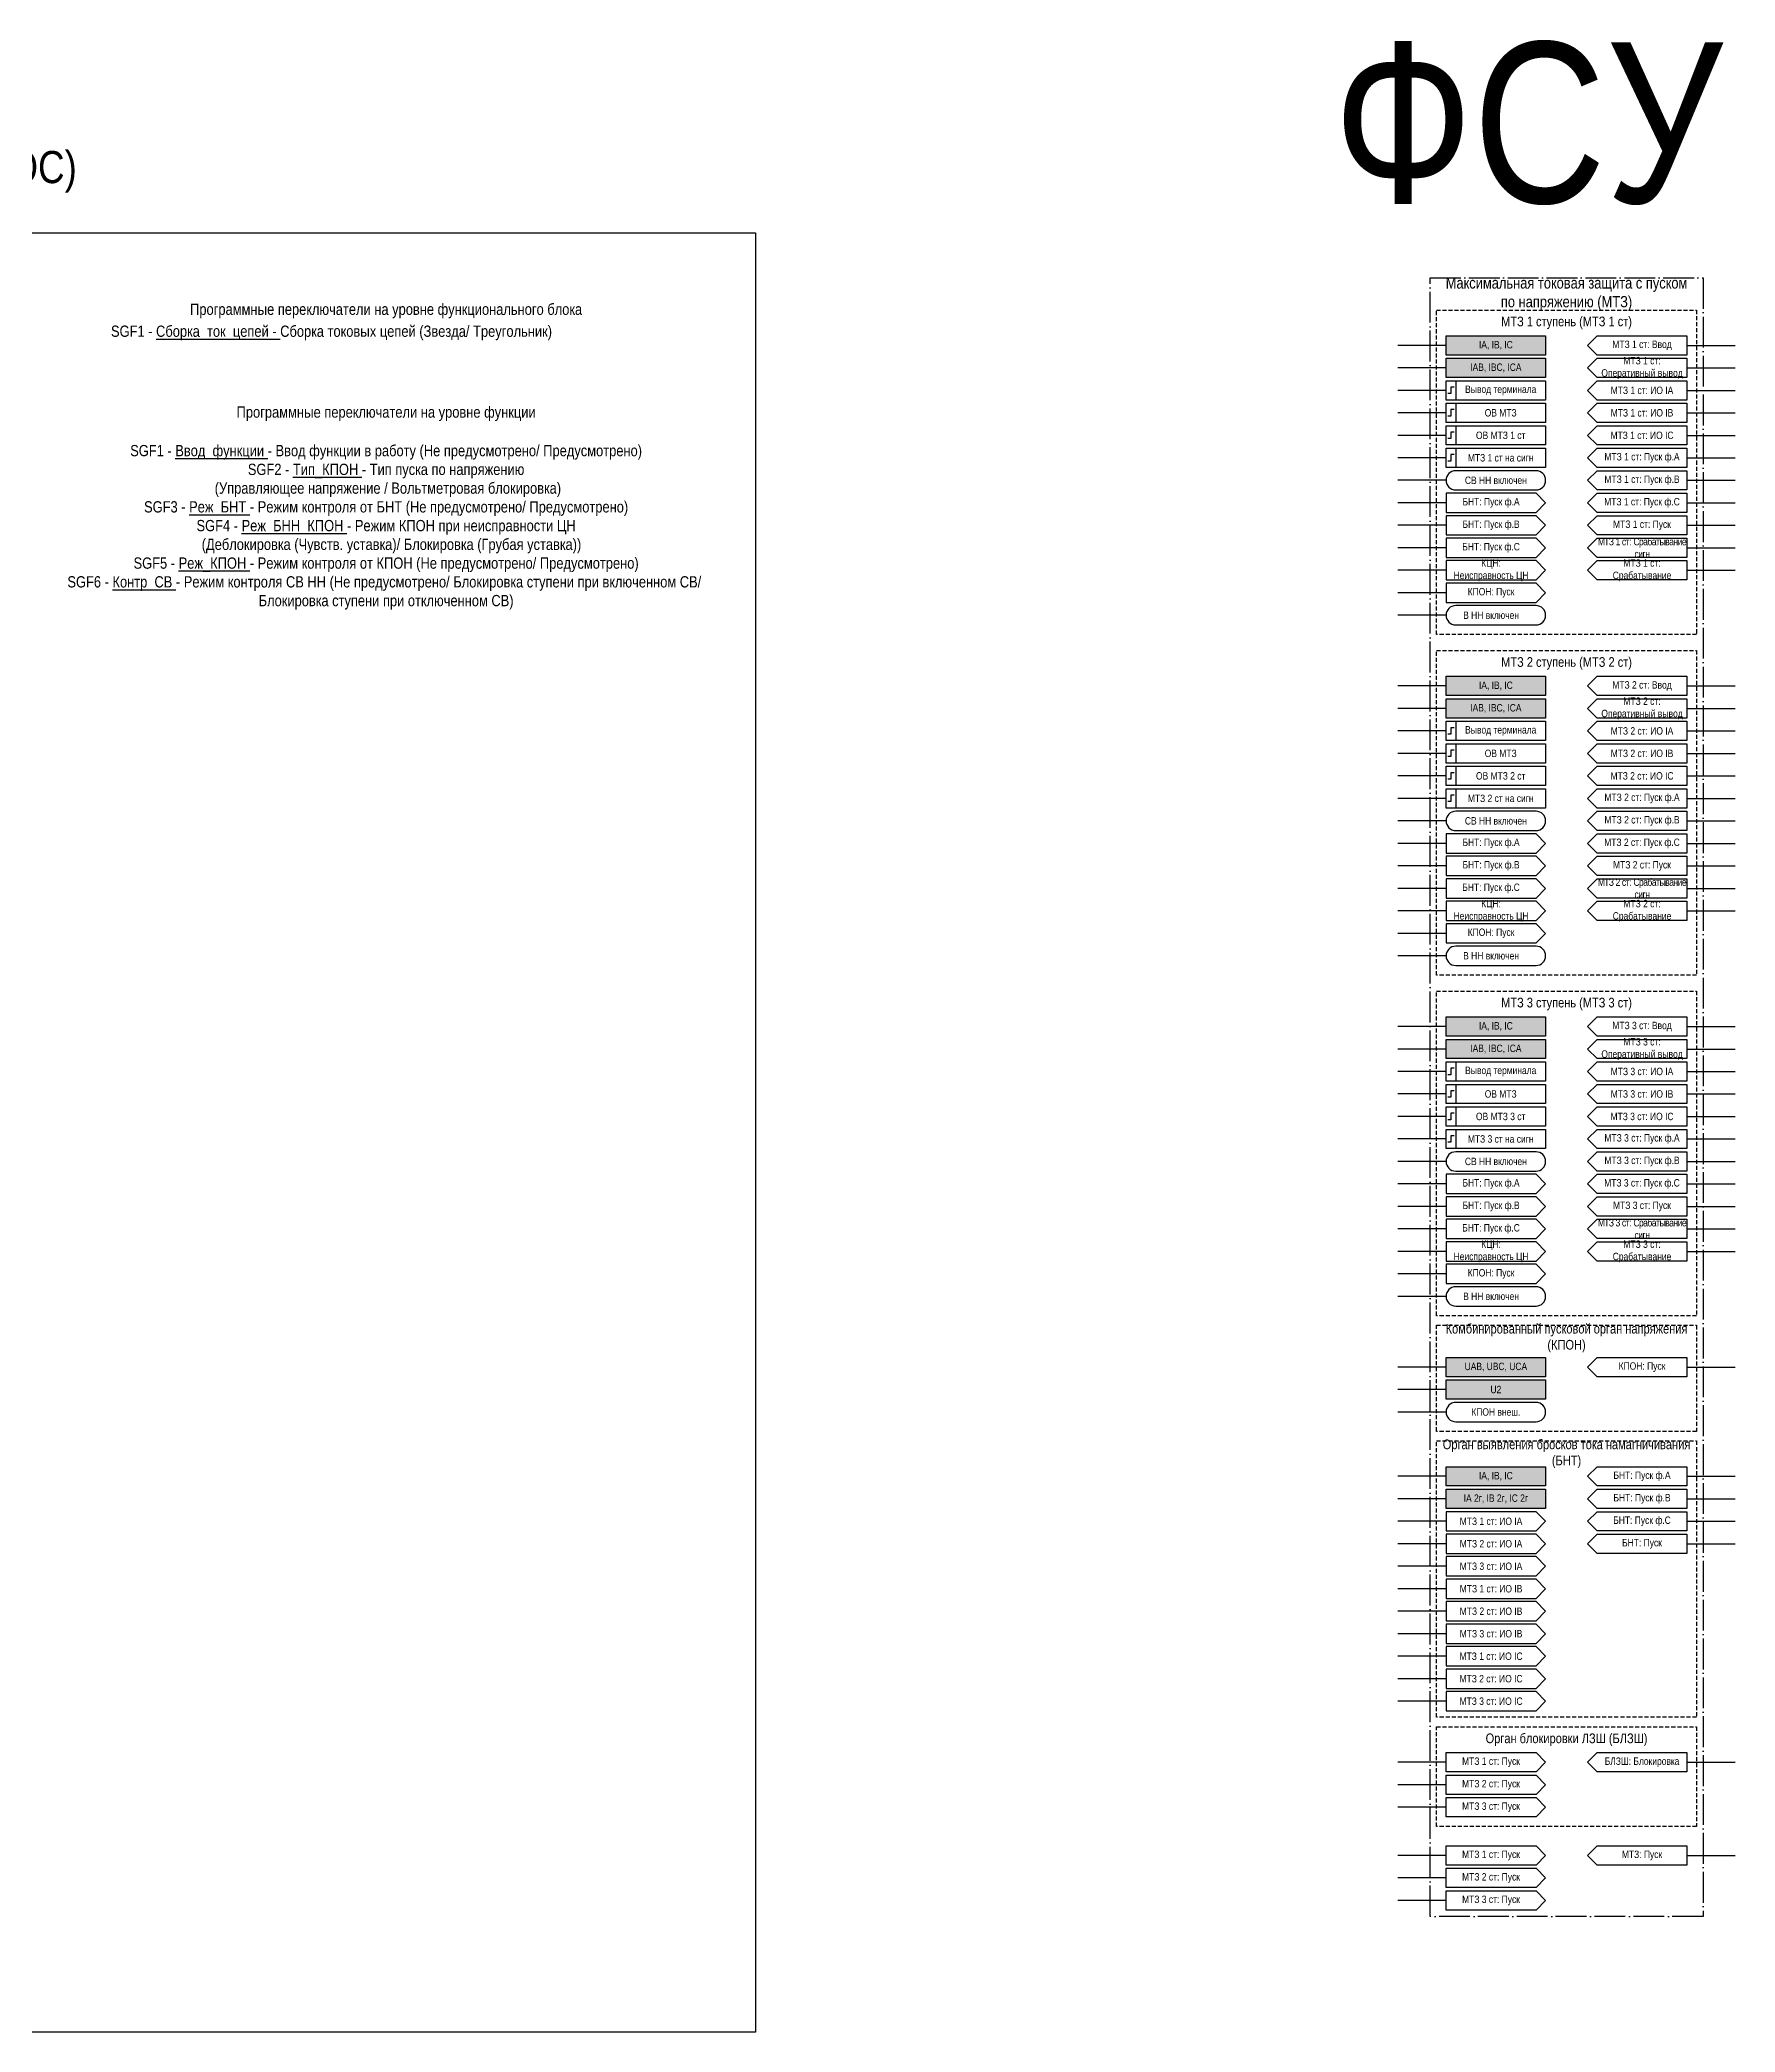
# Model space of a CAD drawing. Header units: millimetres. Extents: x -1444 to 964, y 0 to 620.
# Drawn here: x 436 to 964, y 0 to 620 of the extents above; entities that cross this region are included whole.
import ezdxf

# ---------------------------------------------------------------- set-up
doc = ezdxf.new("R2010")
doc.units = ezdxf.units.MM
doc.linetypes.add('ACAD_ISO04W100', pattern=[30, 24, -3, 0, -3])
doc.linetypes.add('штриховая2', pattern=[0.375, 0.25, -0.125])
doc.layers.add('TEXT', color=7, linetype='Continuous', lineweight=25)
doc.styles.add('2.5_Gost_RD', font='ARIALN.TTF', dxfattribs={"height": 2.5})
doc.styles.add('3.5_Gost_RD', font='ARIALN.TTF', dxfattribs={"height": 3.5})

msp = doc.modelspace()

# ---------------------------------------------------------------- hatches: boundary and pattern name
at = {"ltscale": 100, "true_color": 0xef8637}
h = msp.add_hatch(color=30, dxfattribs=at)
h.dxf.hatch_style = 1
h.paths.add_polyline_path([(874, 528), (905, 528), (905, 522), (874, 522)])
h = msp.add_hatch(color=30, dxfattribs=at)
h.dxf.hatch_style = 1
h.paths.add_polyline_path([(874, 521), (905, 521), (905, 515), (874, 515)])
h = msp.add_hatch(color=30, dxfattribs=at)
h.dxf.hatch_style = 1
h.paths.add_polyline_path([(874, 422), (905, 422), (905, 416), (874, 416)])
h = msp.add_hatch(color=30, dxfattribs=at)
h.dxf.hatch_style = 1
h.paths.add_polyline_path([(874, 415), (905, 415), (905, 409), (874, 409)])
h = msp.add_hatch(color=30, dxfattribs=at)
h.dxf.hatch_style = 1
h.paths.add_polyline_path([(874, 316), (905, 316), (905, 310), (874, 310)])
h = msp.add_hatch(color=30, dxfattribs=at)
h.dxf.hatch_style = 1
h.paths.add_polyline_path([(874, 309), (905, 309), (905, 303), (874, 303)])
h = msp.add_hatch(color=30, dxfattribs=at)
h.dxf.hatch_style = 1
h.paths.add_polyline_path([(874, 210), (905, 210), (905, 204), (874, 204)])
h = msp.add_hatch(color=30, dxfattribs=at)
h.dxf.hatch_style = 1
h.paths.add_polyline_path([(874, 203), (905, 203), (905, 197), (874, 197)])
h = msp.add_hatch(color=30, dxfattribs=at)
h.dxf.hatch_style = 1
h.paths.add_polyline_path([(874, 176), (905, 176), (905, 170), (874, 170)])
h = msp.add_hatch(color=30, dxfattribs=at)
h.dxf.hatch_style = 1
h.paths.add_polyline_path([(874, 169), (905, 169), (905, 163), (874, 163)])

# ---------------------------------------------------------------- linework, layer by layer
at = {"ltscale": 100}
for p, q in [((874, 525), (859, 525)), ((949, 525), (964, 525)), ((874, 518), (859, 518)), ((949, 518), (964, 518)), ((874, 511), (859, 511)), ((949, 511), (964, 511)), ((874, 504), (859, 504)), ((949, 504), (964, 504)), ((874, 497), (859, 497)), ((949, 497), (964, 497)), ((874, 490), (859, 490)), ((949, 490), (964, 490)), ((874, 483), (859, 483)), ((949, 483), (964, 483)), ((874, 476), (859, 476)), ((949, 476), (964, 476)), ((874, 469), (859, 469)), ((949, 469), (964, 469)), ((874, 462), (859, 462)), ((949, 462), (964, 462)), ((874, 455), (859, 455)), ((949, 455), (964, 455)), ((874, 448), (859, 448)), ((874, 441), (859, 441)), ((874, 419), (859, 419)), ((949, 419), (964, 419)), ((874, 412), (859, 412)), ((949, 412), (964, 412)), ((874, 405), (859, 405)), ((949, 405), (964, 405)), ((874, 398), (859, 398)), ((949, 398), (964, 398)), ((874, 391), (859, 391)), ((949, 391), (964, 391)), ((874, 384), (859, 384)), ((949, 384), (964, 384)), ((874, 377), (859, 377)), ((949, 377), (964, 377)), ((874, 370), (859, 370)), ((949, 370), (964, 370)), ((874, 363), (859, 363)), ((949, 363), (964, 363)), ((874, 356), (859, 356)), ((949, 356), (964, 356)), ((874, 349), (859, 349)), ((949, 349), (964, 349)), ((874, 342), (859, 342)), ((874, 335), (859, 335)), ((874, 313), (859, 313)), ((949, 313), (964, 313)), ((874, 306), (859, 306)), ((949, 306), (964, 306)), ((874, 299), (859, 299)), ((949, 299), (964, 299)), ((874, 292), (859, 292)), ((949, 292), (964, 292)), ((874, 285), (859, 285)), ((949, 285), (964, 285)), ((874, 278), (859, 278)), ((949, 278), (964, 278)), ((874, 271), (859, 271)), ((949, 271), (964, 271)), ((874, 264), (859, 264)), ((949, 264), (964, 264)), ((874, 257), (859, 257)), ((949, 257), (964, 257)), ((874, 250), (859, 250)), ((949, 250), (964, 250)), ((874, 243), (859, 243)), ((949, 243), (964, 243)), ((874, 236), (859, 236)), ((874, 229), (859, 229)), ((874, 207), (859, 207)), ((949, 207), (964, 207)), ((874, 200), (859, 200)), ((874, 193), (859, 193)), ((874, 173), (859, 173)), ((949, 173), (964, 173)), ((874, 166), (859, 166)), ((949, 166), (964, 166)), ((874, 159), (859, 159)), ((949, 159), (964, 159)), ((874, 152), (859, 152)), ((949, 152), (964, 152)), ((874, 145), (859, 145)), ((874, 138), (859, 138)), ((874, 131), (859, 131)), ((874, 124), (859, 124)), ((874, 117), (859, 117)), ((874, 110), (859, 110)), ((874, 103), (859, 103)), ((874, 84), (859, 84)), ((949, 84), (964, 84)), ((874, 77), (859, 77)), ((874, 70), (859, 70)), ((874, 55), (859, 55)), ((949, 55), (964, 55)), ((874, 48), (859, 48)), ((874, 41), (859, 41))]:
    msp.add_line(p, q, dxfattribs=at)
at = {"color": 6, "ltscale": 100}
msp.add_lwpolyline([(0, 560), (659, 560), (659, 0), (0, 0)], close=True, dxfattribs=at)
at = {"color": 251, "linetype": 'ACAD_ISO04W100', "lineweight": 30, "ltscale": 0.4, "true_color": 0x58595b}
msp.add_lwpolyline([(869, 546), (954, 546), (954, 36), (869, 36)], close=True, dxfattribs=at)
at = {"linetype": 'штриховая2', "ltscale": 5}
for points in [[(871, 536), (952, 536), (952, 435), (871, 435)], [(871, 430), (952, 430), (952, 329), (871, 329)], [(871, 324), (952, 324), (952, 223), (871, 223)], [(871, 220), (952, 220), (952, 187), (871, 187)], [(871, 184), (952, 184), (952, 98), (871, 98)], [(871, 95), (952, 95), (952, 64), (871, 64)]]:
    msp.add_lwpolyline(points, close=True, dxfattribs=at)
at = {"ltscale": 100}
for points in [[(874, 528), (905, 528), (905, 522), (874, 522)], [(949, 528), (949, 522), (921, 522), (918, 525), (921, 528)], [(874, 521), (905, 521), (905, 515), (874, 515)], [(949, 521), (949, 515), (921, 515), (918, 518), (921, 521)], [(874, 514), (877, 514), (877, 508), (874, 508)], [(874, 514), (905, 514), (905, 508), (874, 508)], [(949, 514), (949, 508), (921, 508), (918, 511), (921, 514)], [(874, 507), (877, 507), (877, 501), (874, 501)], [(874, 507), (905, 507), (905, 501), (874, 501)], [(949, 507), (949, 501), (921, 501), (918, 504), (921, 507)], [(874, 500), (877, 500), (877, 494), (874, 494)], [(874, 500), (905, 500), (905, 494), (874, 494)], [(949, 500), (949, 494), (921, 494), (918, 497), (921, 500)], [(874, 493), (877, 493), (877, 487), (874, 487)], [(874, 493), (905, 493), (905, 487), (874, 487)], [(949, 493), (949, 487), (921, 487), (918, 490), (921, 493)], [(949, 486), (949, 480), (921, 480), (918, 483), (921, 486)], [(949, 479), (949, 473), (921, 473), (918, 476), (921, 479)], [(949, 472), (949, 466), (921, 466), (918, 469), (921, 472)], [(949, 465), (949, 459), (921, 459), (918, 462), (921, 465)], [(949, 458), (949, 452), (921, 452), (918, 455), (921, 458)], [(874, 422), (905, 422), (905, 416), (874, 416)], [(949, 422), (949, 416), (921, 416), (918, 419), (921, 422)], [(874, 415), (905, 415), (905, 409), (874, 409)], [(949, 415), (949, 409), (921, 409), (918, 412), (921, 415)], [(874, 408), (877, 408), (877, 402), (874, 402)], [(874, 408), (905, 408), (905, 402), (874, 402)], [(949, 408), (949, 402), (921, 402), (918, 405), (921, 408)], [(874, 401), (877, 401), (877, 395), (874, 395)], [(874, 401), (905, 401), (905, 395), (874, 395)], [(949, 401), (949, 395), (921, 395), (918, 398), (921, 401)], [(874, 394), (877, 394), (877, 388), (874, 388)], [(874, 394), (905, 394), (905, 388), (874, 388)], [(949, 394), (949, 388), (921, 388), (918, 391), (921, 394)], [(874, 387), (877, 387), (877, 381), (874, 381)], [(874, 387), (905, 387), (905, 381), (874, 381)], [(949, 387), (949, 381), (921, 381), (918, 384), (921, 387)], [(949, 380), (949, 374), (921, 374), (918, 377), (921, 380)], [(949, 373), (949, 367), (921, 367), (918, 370), (921, 373)], [(949, 366), (949, 360), (921, 360), (918, 363), (921, 366)], [(949, 359), (949, 353), (921, 353), (918, 356), (921, 359)], [(949, 352), (949, 346), (921, 346), (918, 349), (921, 352)], [(874, 316), (905, 316), (905, 310), (874, 310)], [(949, 316), (949, 310), (921, 310), (918, 313), (921, 316)], [(874, 309), (905, 309), (905, 303), (874, 303)], [(949, 309), (949, 303), (921, 303), (918, 306), (921, 309)], [(874, 302), (877, 302), (877, 296), (874, 296)], [(874, 302), (905, 302), (905, 296), (874, 296)], [(949, 302), (949, 296), (921, 296), (918, 299), (921, 302)], [(874, 295), (877, 295), (877, 289), (874, 289)], [(874, 295), (905, 295), (905, 289), (874, 289)], [(949, 295), (949, 289), (921, 289), (918, 292), (921, 295)], [(874, 288), (877, 288), (877, 282), (874, 282)], [(874, 288), (905, 288), (905, 282), (874, 282)], [(949, 288), (949, 282), (921, 282), (918, 285), (921, 288)], [(874, 281), (877, 281), (877, 275), (874, 275)], [(874, 281), (905, 281), (905, 275), (874, 275)], [(949, 281), (949, 275), (921, 275), (918, 278), (921, 281)], [(949, 274), (949, 268), (921, 268), (918, 271), (921, 274)], [(949, 267), (949, 261), (921, 261), (918, 264), (921, 267)], [(949, 260), (949, 254), (921, 254), (918, 257), (921, 260)], [(949, 253), (949, 247), (921, 247), (918, 250), (921, 253)], [(949, 246), (949, 240), (921, 240), (918, 243), (921, 246)], [(874, 210), (905, 210), (905, 204), (874, 204)], [(949, 204), (921, 204), (918, 207), (921, 210), (949, 210)], [(874, 203), (905, 203), (905, 197), (874, 197)], [(874, 176), (905, 176), (905, 170), (874, 170)], [(949, 176), (949, 170), (921, 170), (918, 173), (921, 176)], [(874, 169), (905, 169), (905, 163), (874, 163)], [(949, 169), (949, 163), (921, 163), (918, 166), (921, 169)], [(949, 162), (949, 156), (921, 156), (918, 159), (921, 162)], [(949, 155), (949, 149), (921, 149), (918, 152), (921, 155)], [(949, 81), (921, 81), (918, 84), (921, 87), (949, 87)], [(949, 52), (921, 52), (918, 55), (921, 58), (949, 58)]]:
    msp.add_lwpolyline(points, close=True, dxfattribs=at)
at = {"lineweight": 30, "ltscale": 100}
for points in [[(876.5, 512), (875.5, 512), (875.5, 510), (874.5, 510)], [(876.5, 505), (875.5, 505), (875.5, 503), (874.5, 503)], [(876.5, 498), (875.5, 498), (875.5, 496), (874.5, 496)], [(876.5, 491), (875.5, 491), (875.5, 489), (874.5, 489)], [(876.5, 406), (875.5, 406), (875.5, 404), (874.5, 404)], [(876.5, 399), (875.5, 399), (875.5, 397), (874.5, 397)], [(876.5, 392), (875.5, 392), (875.5, 390), (874.5, 390)], [(876.5, 385), (875.5, 385), (875.5, 383), (874.5, 383)], [(876.5, 300), (875.5, 300), (875.5, 298), (874.5, 298)], [(876.5, 293), (875.5, 293), (875.5, 291), (874.5, 291)], [(876.5, 286), (875.5, 286), (875.5, 284), (874.5, 284)], [(876.5, 279), (875.5, 279), (875.5, 277), (874.5, 277)]]:
    msp.add_lwpolyline(points, dxfattribs=at)
at = {"ltscale": 100}
for points in [[(877, 480), (902, 480, 1), (902, 486), (877, 486, 1)], [(877, 438), (902, 438, 1), (902, 444), (877, 444, 1)], [(877, 374), (902, 374, 1), (902, 380), (877, 380, 1)], [(877, 332), (902, 332, 1), (902, 338), (877, 338, 1)], [(877, 268), (902, 268, 1), (902, 274), (877, 274, 1)], [(877, 226), (902, 226, 1), (902, 232), (877, 232, 1)], [(877, 190), (902, 190, 1), (902, 196), (877, 196, 1)]]:
    msp.add_lwpolyline(points, format="xyb", close=True, dxfattribs=at)
for points in [[(905, 476), (902, 479), (874, 479), (874, 473), (902, 473), (905, 476)], [(905, 469), (902, 472), (874, 472), (874, 466), (902, 466), (905, 469)], [(905, 462), (902, 465), (874, 465), (874, 459), (902, 459), (905, 462)], [(905, 455), (902, 458), (874, 458), (874, 452), (902, 452), (905, 455)], [(905, 448), (902, 451), (874, 451), (874, 445), (902, 445), (905, 448)], [(905, 370), (902, 373), (874, 373), (874, 367), (902, 367), (905, 370)], [(905, 363), (902, 366), (874, 366), (874, 360), (902, 360), (905, 363)], [(905, 356), (902, 359), (874, 359), (874, 353), (902, 353), (905, 356)], [(905, 349), (902, 352), (874, 352), (874, 346), (902, 346), (905, 349)], [(905, 342), (902, 345), (874, 345), (874, 339), (902, 339), (905, 342)], [(905, 264), (902, 267), (874, 267), (874, 261), (902, 261), (905, 264)], [(905, 257), (902, 260), (874, 260), (874, 254), (902, 254), (905, 257)], [(905, 250), (902, 253), (874, 253), (874, 247), (902, 247), (905, 250)], [(905, 243), (902, 246), (874, 246), (874, 240), (902, 240), (905, 243)], [(905, 236), (902, 239), (874, 239), (874, 233), (902, 233), (905, 236)], [(905, 159), (902, 162), (874, 162), (874, 156), (902, 156), (905, 159)], [(905, 152), (902, 155), (874, 155), (874, 149), (902, 149), (905, 152)], [(905, 145), (902, 148), (874, 148), (874, 142), (902, 142), (905, 145)], [(905, 138), (902, 141), (874, 141), (874, 135), (902, 135), (905, 138)], [(905, 131), (902, 134), (874, 134), (874, 128), (902, 128), (905, 131)], [(905, 124), (902, 127), (874, 127), (874, 121), (902, 121), (905, 124)], [(905, 117), (902, 120), (874, 120), (874, 114), (902, 114), (905, 117)], [(905, 110), (902, 113), (874, 113), (874, 107), (902, 107), (905, 110)], [(905, 103), (902, 106), (874, 106), (874, 100), (902, 100), (905, 103)], [(874, 87), (902, 87), (905, 84), (902, 81), (874, 81), (874, 87)], [(874, 80), (902, 80), (905, 77), (902, 74), (874, 74), (874, 80)], [(874, 73), (902, 73), (905, 70), (902, 67), (874, 67), (874, 73)], [(874, 58), (902, 58), (905, 55), (902, 52), (874, 52), (874, 58)], [(874, 51), (902, 51), (905, 48), (902, 45), (874, 45), (874, 51)], [(874, 44), (902, 44), (905, 41), (902, 38), (874, 38), (874, 44)]]:
    msp.add_lwpolyline(points, dxfattribs=at)

# ---------------------------------------------------------------- texts
at = {"color": 3, "ltscale": 100, "style": '3.5_Gost_RD'}
for s, insert, char_height, width, attachment_point in [('ФСУ', (899.5, 594), 50, 493, 5), ('Программные переключатели на уровне функционального блока', (544, 538), 3.5, 170, 2), ('Программные переключатели на уровне функции', (544, 506), 3.5, 170, 2)]:
    msp.add_mtext(s, dxfattribs=dict(at, insert=insert, char_height=char_height, width=width, attachment_point=attachment_point))
at = {"color": 30, "ltscale": 100, "style": '3.5_Gost_RD'}
for s, insert, char_height, width, attachment_point in [('{\\C3;Максимальная токовая защита с пуском по напряжению (МТЗ/U) (LVTTOC)}', (246.5, 579), 10, 493, 5), ('SGF1 - {\\LВвод_функции} - Ввод функции в работу (Не предусмотрено/ Предусмотрено)\\PSGF2 - {\\LТип_КПОН} - Тип пуска по напряжению \\P^I({\\C6;Управляющее напряжение / Вольтметровая блокировка})\\PSGF3 - {\\LРеж_БНТ} - Режим контроля от БНТ (Не предусмотрено/ Предусмотрено)\\PSGF4 - {\\LРеж_БНН_КПОН} - Режим КПОН при неисправности ЦН \\P^I  (Деблокировка (Чувств. уставка)/ Блокировка (Грубая уставка))\\PSGF5 - {\\LРеж_КПОН} - Режим контроля от КПОН (Не предусмотрено/ Предусмотрено)\\P{\\C6;SGF6 - \\LКонтр_СВ \\l- Режим контроля СВ НН (Не предусмотрено/ Блокировка ступени при включенном СВ/ ^IБлокировка ступени при отключенном СВ)}', (544, 494), 3.5, 206.7768, 2)]:
    msp.add_mtext(s, dxfattribs=dict(at, insert=insert, char_height=char_height, width=width, attachment_point=attachment_point))
at = {"color": 30, "ltscale": 100, "true_color": 0xef8637, "attachment_point": 5, "style": '3.5_Gost_RD'}
for s, insert, char_height, width in [('Максимальная токовая защита с пуском по напряжению (МТЗ)', (911.5, 541), 3.5, 76.8816), ('МТЗ 1 ступень (МТЗ 1 ст)', (911.5, 532), 3, 81), ('МТЗ 2 ступень (МТЗ 2 ст)', (911.5, 426), 3, 81), ('МТЗ 3 ступень (МТЗ 3 ст)', (911.5, 320), 3, 81), ('Комбинированный пусковой орган напряжения (КПОН)', (911.5, 216), 3, 81), ('Орган выявления бросков тока намагничивания (БНТ)', (911.5, 180), 3, 81), ('Орган блокировки ЛЗШ (БЛЗШ)', (911.5, 91), 3, 81)]:
    msp.add_mtext(s, dxfattribs=dict(at, insert=insert, char_height=char_height, width=width))
at = {"color": 6, "ltscale": 100, "insert": (527, 537), "char_height": 3.5, "width": 170, "attachment_point": 2, "style": '3.5_Gost_RD'}
msp.add_mtext('\\PSGF1 - {\\LСборка_ток_цепей -} Сборка токовых цепей (Звезда/ Треугольник)', dxfattribs=at)
at = {"color": 0, "ltscale": 100, "char_height": 2.3, "attachment_point": 5, "style": '2.5_Gost_RD'}
for s, insert, width in [('{\\C256;IA, IB, IC}', (889.5, 525), 23.725), ('{\\C256;IAB, IBC, ICA}', (889.5, 518), 23.725), ('{\\C256;Вывод терминала}', (891, 511), 28), ('{\\C256;МТЗ 1 ст на сигн}', (891, 490), 28), ('{\\C256;IA, IB, IC}', (889.5, 419), 23.725), ('{\\C256;IAB, IBC, ICA}', (889.5, 412), 23.725), ('{\\C256;Вывод терминала}', (891, 405), 28), ('{\\C256;МТЗ 2 ст на сигн}', (891, 384), 28), ('{\\C256;IA, IB, IC}', (889.5, 313), 23.725), ('{\\C256;IAB, IBC, ICA}', (889.5, 306), 23.725), ('{\\C256;Вывод терминала}', (891, 299), 28), ('{\\C256;МТЗ 3 ст на сигн}', (891, 278), 28), ('{\\C256;UAB, UBC, UCA}', (889.5, 207), 23.725), ('{\\C256;U2}', (889.5, 200), 23.725), ('{\\C256;IA, IB, IC}', (889.5, 173), 23.725), ('{\\C256;IA 2г, IB 2г, IC 2г}', (889.5, 166), 23.725)]:
    msp.add_mtext(s, dxfattribs=dict(at, insert=insert, width=width))
at = {"ltscale": 100, "char_height": 2.3, "attachment_point": 5, "style": '2.5_Gost_RD'}
for s, insert, width in [('МТЗ 1 ст: Оперативный вывод', (935, 518), 28), ('МТЗ 1 ст: Ввод', (935, 525), 28), ('МТЗ 1 ст: ИО IА', (935, 511), 28), ('МТЗ 1 ст: ИО IВ', (935, 504), 28), ('МТЗ 1 ст: ИО IС', (935, 497), 28), ('МТЗ 1 ст: Пуск ф.А', (935, 490), 28), ('СВ НН включен', (889.5, 483), 31), ('МТЗ 1 ст: Пуск ф.В', (935, 483), 28), ('МТЗ 1 ст: Пуск ф.С', (935, 476), 28), ('{\\T0.9;МТЗ 1 ст: Срабатывание сигн}', (935, 462), 28), ('МТЗ 1 ст: Пуск', (935, 469), 28), ('КЦН: Неисправность ЦН', (888, 455), 24.1147), ('МТЗ 1 ст: Срабатывание ', (935, 455), 28), ('КПОН: Пуск', (888, 448), 28), ('В НН включен', (888, 441), 28), ('МТЗ 2 ст: Ввод', (935, 419), 28), ('МТЗ 2 ст: Оперативный вывод', (935, 412), 28), ('МТЗ 2 ст: ИО IА', (935, 405), 28), ('МТЗ 2 ст: ИО IВ', (935, 398), 28), ('МТЗ 2 ст: ИО IС', (935, 391), 28), ('МТЗ 2 ст: Пуск ф.А', (935, 384), 28), ('МТЗ 2 ст: Пуск ф.В', (935, 377), 28), ('СВ НН включен', (889.5, 377), 31), ('МТЗ 2 ст: Пуск ф.С', (935, 370), 28), ('МТЗ 2 ст: Пуск', (935, 363), 28), ('{\\T0.9;МТЗ 2 ст: Срабатывание сигн}', (935, 356), 28), ('КЦН: Неисправность ЦН', (888, 349), 24.1147), ('МТЗ 2 ст: Срабатывание ', (935, 349), 28), ('КПОН: Пуск', (888, 342), 28), ('В НН включен', (888, 335), 28), ('МТЗ 3 ст: Ввод', (935, 313), 28), ('МТЗ 3 ст: Оперативный вывод', (935, 306), 28), ('МТЗ 3 ст: ИО IА', (935, 299), 28), ('МТЗ 3 ст: ИО IВ', (935, 292), 28), ('МТЗ 3 ст: ИО IС', (935, 285), 28), ('МТЗ 3 ст: Пуск ф.А', (935, 278), 28), ('СВ НН включен', (889.5, 271), 31), ('МТЗ 3 ст: Пуск ф.В', (935, 271), 28), ('МТЗ 3 ст: Пуск ф.С', (935, 264), 28), ('МТЗ 3 ст: Пуск', (935, 257), 28), ('{\\T0.9;МТЗ 3 ст: Срабатывание сигн}', (935, 250), 28), ('КЦН: Неисправность ЦН', (888, 243), 24.1147), ('МТЗ 3 ст: Срабатывание ', (935, 243), 28), ('КПОН: Пуск', (888, 236), 28), ('В НН включен', (888, 229), 28), ('КПОН: Пуск', (935, 207), 28), ('КПОН внеш.', (889.5, 193), 31), ('БНТ: Пуск ф.А', (935, 173), 28), ('БНТ: Пуск ф.В', (935, 166), 28), ('БНТ: Пуск ф.С', (935, 159), 28), ('БНТ: Пуск', (935, 152), 28), ('БЛЗШ: Блокировка', (935, 84), 28), ('МТЗ: Пуск', (935, 55), 28)]:
    msp.add_mtext(s, dxfattribs=dict(at, insert=insert, width=width))
at = {"layer": 'TEXT', "color": 0, "ltscale": 100, "char_height": 2.3, "width": 28, "attachment_point": 5, "style": '2.5_Gost_RD'}
for s, insert in [('{\\C256;ОВ МТЗ}', (891, 504)), ('{\\C256;ОВ МТЗ 1 ст}', (891, 497)), ('{\\C256;ОВ МТЗ}', (891, 398)), ('{\\C256;ОВ МТЗ 2 ст}', (891, 391)), ('{\\C256;ОВ МТЗ}', (891, 292)), ('{\\C256;ОВ МТЗ 3 ст}', (891, 285)), ('{\\C256;МТЗ 1 ст: Пуск}', (888, 84)), ('{\\C256;МТЗ 2 ст: Пуск}', (888, 77)), ('{\\C256;МТЗ 3 ст: Пуск}', (888, 70)), ('{\\C256;МТЗ 1 ст: Пуск}', (888, 55)), ('{\\C256;МТЗ 2 ст: Пуск}', (888, 48)), ('{\\C256;МТЗ 3 ст: Пуск}', (888, 41))]:
    msp.add_mtext(s, dxfattribs=dict(at, insert=insert))
at = {"layer": 'TEXT', "ltscale": 100, "char_height": 2.3, "width": 28, "attachment_point": 5, "style": '2.5_Gost_RD'}
for s, insert in [('БНТ: Пуск ф.А', (888, 476)), ('БНТ: Пуск ф.В', (888, 469)), ('БНТ: Пуск ф.С', (888, 462)), ('БНТ: Пуск ф.А', (888, 370)), ('БНТ: Пуск ф.В', (888, 363)), ('БНТ: Пуск ф.С', (888, 356)), ('БНТ: Пуск ф.А', (888, 264)), ('БНТ: Пуск ф.В', (888, 257)), ('БНТ: Пуск ф.С', (888, 250)), ('МТЗ 1 ст: ИО IА', (888, 159)), ('МТЗ 2 ст: ИО IА', (888, 152)), ('МТЗ 3 ст: ИО IА', (888, 145)), ('МТЗ 1 ст: ИО IB', (888, 138)), ('МТЗ 2 ст: ИО IB', (888, 131)), ('МТЗ 3 ст: ИО IB', (888, 124)), ('МТЗ 1 ст: ИО IC', (888, 117)), ('МТЗ 2 ст: ИО IC', (888, 110)), ('МТЗ 3 ст: ИО IC', (888, 103))]:
    msp.add_mtext(s, dxfattribs=dict(at, insert=insert))

doc.saveas('drawing.dxf')
